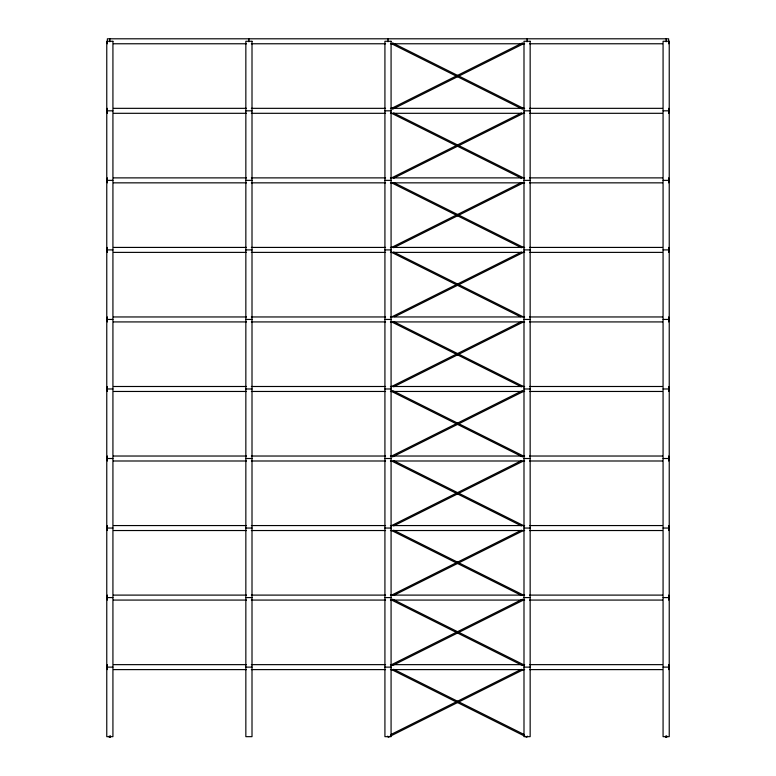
<?xml version="1.0" encoding="UTF-8"?>
<svg xmlns="http://www.w3.org/2000/svg" width="776" height="776" viewBox="0 0 776 776"><rect width="100%" height="100%" fill="white"/><g stroke="black" fill="none" stroke-linecap="round" stroke-linejoin="round"><path stroke-width="1.16" d="M527.341 736.133L526.807 737.2L390.968 669.281M390.968 108.669L522.5 42.903M392.578 109.203L524.11 43.437M390.968 178.208L521.423 112.986M393.655 178.199L524.11 112.976M390.968 247.748L521.423 182.525M393.655 247.738L524.11 182.515M392.045 316.744L521.423 252.064M394.732 316.734L524.11 252.045M390.968 386.826L521.423 321.603M393.655 386.817L524.11 321.584M390.968 456.366L522.5 390.6M392.578 456.889L524.11 391.123M390.968 525.905L521.423 460.672M393.655 525.885L524.11 460.663M390.968 595.444L521.423 530.212M393.655 595.425L524.11 530.202M390.968 664.974L522.5 599.217M392.578 665.507L524.11 599.741M390.968 734.513L521.423 669.29M524.11 669.281L388.262 737.2L387.738 736.133M113.471 43.766L246.506 43.766M251.346 43.766L385.585 43.766M390.415 43.766L524.654 43.766M529.494 43.766L662.529 43.766M113.471 108.339L246.506 108.339M251.346 108.339L385.585 108.339M390.415 108.339L524.654 108.339M529.494 108.339L662.529 108.339M106.768 110.822L112.927 110.822M245.846 110.822L252.006 110.822M384.925 110.822L391.075 110.822M523.994 110.822L530.153 110.822M663.073 110.822L669.232 110.822M113.471 113.306L246.506 113.306M251.346 113.306L385.585 113.306M390.415 113.306L524.654 113.306M529.494 113.306L662.529 113.306M113.471 177.879L246.506 177.879M251.346 177.879L385.585 177.879M390.415 177.879L524.654 177.879M529.494 177.879L662.529 177.879M106.768 180.362L112.927 180.362M245.846 180.362L252.006 180.362M384.925 180.362L391.075 180.362M523.994 180.362L530.153 180.362M663.073 180.362L669.232 180.362M113.471 182.845L246.506 182.845M251.346 182.845L385.585 182.845M390.415 182.845L524.654 182.845M529.494 182.845L662.529 182.845M113.471 247.418L246.506 247.418M251.346 247.418L385.585 247.418M390.415 247.418L524.654 247.418M529.494 247.418L662.529 247.418M106.768 249.901L112.927 249.901M245.846 249.901L252.006 249.901M384.925 249.901L391.075 249.901M523.994 249.901L530.153 249.901M663.073 249.901L669.232 249.901M113.471 252.384L246.506 252.384M251.346 252.384L385.585 252.384M390.415 252.384L524.654 252.384M529.494 252.384L662.529 252.384M113.471 316.957L246.506 316.957M251.346 316.957L385.585 316.957M390.415 316.957L524.654 316.957M529.494 316.957L662.529 316.957M106.768 319.44L112.927 319.44M245.846 319.44L252.006 319.44M384.925 319.44L391.075 319.44M523.994 319.44L530.153 319.44M663.073 319.44L669.232 319.44M113.471 321.924L246.506 321.924M251.346 321.924L385.585 321.924M390.415 321.924L524.654 321.924M529.494 321.924L662.529 321.924M113.471 386.496L246.506 386.496M251.346 386.496L385.585 386.496M390.415 386.496L524.654 386.496M529.494 386.496L662.529 386.496M106.768 388.98L112.927 388.98M245.846 388.98L252.006 388.98M384.925 388.98L391.075 388.98M523.994 388.98L530.153 388.98M663.073 388.98L669.232 388.98M113.471 391.463L246.506 391.463M251.346 391.463L385.585 391.463M390.415 391.463L524.654 391.463M529.494 391.463L662.529 391.463M113.471 456.026L246.506 456.026M251.346 456.026L385.585 456.026M390.415 456.026L524.654 456.026M529.494 456.026L662.529 456.026M106.768 458.509L112.927 458.509M245.846 458.509L252.006 458.509M384.925 458.509L391.075 458.509M523.994 458.509L530.153 458.509M663.073 458.509L669.232 458.509M113.471 460.993L246.506 460.993M251.346 460.993L385.585 460.993M390.415 460.993L524.654 460.993M529.494 460.993L662.529 460.993M113.471 525.565L246.506 525.565M251.346 525.565L385.585 525.565M390.415 525.565L524.654 525.565M529.494 525.565L662.529 525.565M106.768 528.049L112.927 528.049M245.846 528.049L252.006 528.049M384.925 528.049L391.075 528.049M523.994 528.049L530.153 528.049M663.073 528.049L669.232 528.049M113.471 530.532L246.506 530.532M251.346 530.532L385.585 530.532M390.415 530.532L524.654 530.532M529.494 530.532L662.529 530.532M113.471 595.105L246.506 595.105M251.346 595.105L385.585 595.105M390.415 595.105L524.654 595.105M529.494 595.105L662.529 595.105M106.768 597.588L112.927 597.588M245.846 597.588L252.006 597.588M384.925 597.588L391.075 597.588M523.994 597.588L530.153 597.588M663.073 597.588L669.232 597.588M113.471 600.071L246.506 600.071M251.346 600.071L385.585 600.071M390.415 600.071L524.654 600.071M529.494 600.071L662.529 600.071M113.471 664.644L246.506 664.644M251.346 664.644L385.585 664.644M390.415 664.644L524.654 664.644M529.494 664.644L662.529 664.644M106.768 667.127L112.927 667.127M245.846 667.127L252.006 667.127M384.925 667.127L391.075 667.127M523.994 667.127L530.153 667.127M663.073 667.127L669.232 667.127M113.471 669.61L246.506 669.61M251.346 669.61L385.585 669.61M390.415 669.61L524.654 669.61M529.494 669.61L662.529 669.61M392.578 42.903L524.11 108.669M390.968 43.437L522.5 109.203M393.655 112.986L524.11 178.208M390.968 112.976L521.423 178.199M393.655 182.525L524.11 247.748M390.968 182.515L521.423 247.738M393.655 252.064L523.034 316.744M390.968 252.045L520.337 316.734M393.655 321.603L524.11 386.826M390.968 321.584L521.423 386.817M392.578 390.6L524.11 456.366M390.968 391.123L522.5 456.889M393.655 460.672L524.11 525.905M390.968 460.663L521.423 525.885M393.655 530.212L524.11 595.444M390.968 530.202L521.423 595.425M392.578 599.217L524.11 664.974M390.968 599.741L522.5 665.507M393.655 669.29L524.11 734.513M668.64 43.766L668.64 38.8L107.36 38.8L107.36 43.766M668.64 108.339L668.64 113.306M668.64 177.879L668.64 182.845M668.64 247.418L668.64 252.384M668.64 316.957L668.64 321.924M668.64 386.496L668.64 391.463M668.64 456.026L668.64 460.993M668.64 525.565L668.64 530.532M668.64 595.105L668.64 600.071M668.64 664.644L668.64 669.61M666.157 38.8L666.157 41.778M527.079 38.8L527.079 41.778M388 38.8L388 41.778M248.921 38.8L248.921 41.778M109.843 38.8L109.843 41.778M107.36 108.339L107.36 113.306M107.36 177.879L107.36 182.845M107.36 247.418L107.36 252.384M107.36 316.957L107.36 321.924M107.36 386.496L107.36 391.463M107.36 456.026L107.36 460.993M107.36 525.565L107.36 530.532M107.36 595.105L107.36 600.071M107.36 664.644L107.36 669.61M112.927 41.283L106.768 41.283L106.768 736.667L112.927 736.667L112.927 41.283M252.006 41.283L245.846 41.283L245.846 736.667L252.006 736.667L252.006 41.283M391.075 41.283L384.925 41.283L384.925 736.667L391.075 736.667L391.075 41.283M530.153 41.283L523.994 41.283L523.994 736.667L530.153 736.667L530.153 41.283M669.232 41.283L663.073 41.283L663.073 736.667L669.232 736.667L669.232 41.283M110.444 736.133L109.251 736.133L109.251 737.2L110.444 737.2L110.444 736.133M666.749 736.133L665.556 736.133L665.556 737.2L666.749 737.2L666.749 736.133"/></g></svg>
